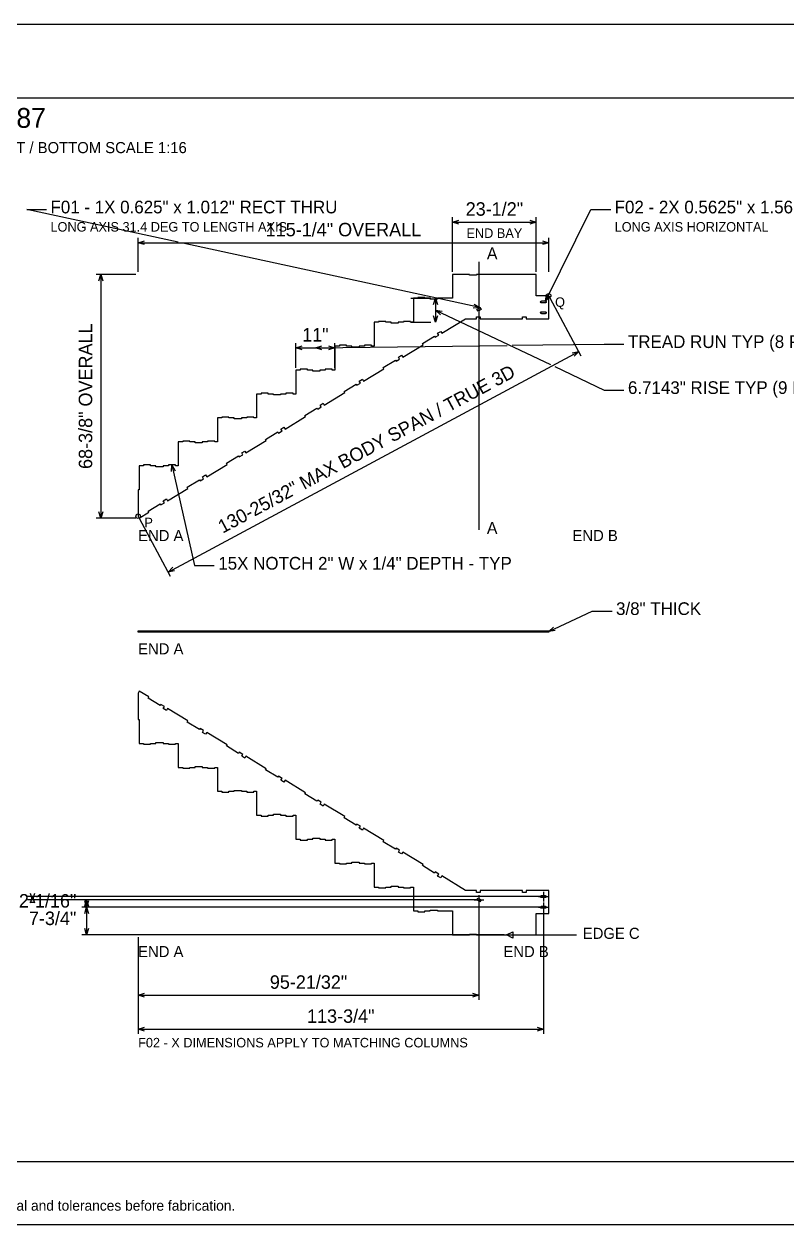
# Model space of a CAD drawing. Header units: inches. Extents: x 8 to 536, y 8 to 344.
# Drawn here: x 130.4 to 344.5, y 7.6 to 344.4 of the extents above; entities that cross this region are included whole.
import ezdxf
from ezdxf.enums import TextEntityAlignment as Align

# ---------------------------------------------------------------- set-up
doc = ezdxf.new("R2010")
doc.units = ezdxf.units.IN
doc.header["$MEASUREMENT"] = 0

msp = doc.modelspace()

# ---------------------------------------------------------------- linework, layer by layer
at = {"layer": 'ANNOTATION'}
for p, q in [((173.62, 283.25), (131.11, 292.44)), ((131.11, 292.44), (136.67, 292.44)), ((250.62, 274.89), (250.62, 290.22)), ((274.12, 274.89), (274.12, 290.22)), ((276.75, 266.73), (289.46, 292.44)), ((289.46, 292.44), (295.01, 292.44)), ((250.62, 288.89), (252.4, 289.44)), ((250.62, 288.89), (274.12, 288.89)), ((252.4, 288.33), (250.62, 288.89)), ((272.35, 289.44), (274.12, 288.89)), ((274.12, 288.89), (272.35, 288.33)), ((162.38, 274.89), (162.38, 284.44)), ((162.38, 283.11), (164.15, 283.67)), ((162.38, 283.11), (277.62, 283.11)), ((164.15, 282.56), (162.38, 283.11)), ((275.85, 283.67), (277.62, 283.11)), ((277.62, 283.11), (275.85, 282.56)), ((277.62, 274.89), (277.62, 284.44)), ((258.31, 264.94), (174.92, 282.97)), ((258.04, 277.78), (258.04, 202.51)), ((161.71, 274.22), (150.6, 274.22)), ((151.38, 272.44), (151.93, 274.22)), ((151.93, 274.22), (151.93, 205.85)), ((151.93, 274.22), (152.49, 272.44)), ((238.96, 267.51), (244.51, 267.51)), ((245.29, 265.73), (245.85, 267.51)), ((245.85, 267.51), (245.85, 260.79)), ((245.85, 267.51), (246.4, 265.73)), ((276.75, 266.73), (277.04, 268.57)), ((278.03, 268.07), (276.75, 266.73)), ((277.94, 267.63), (286.66, 251.38)), ((245.85, 264.15), (278.1, 248.91)), ((247.22, 262.89), (245.85, 264.15)), ((245.85, 264.15), (247.69, 263.89)), ((258.31, 264.94), (256.45, 264.77)), ((256.69, 265.86), (258.31, 264.94)), ((238.96, 260.79), (244.51, 260.79)), ((245.85, 260.79), (245.29, 262.57)), ((246.4, 262.57), (245.85, 260.79)), ((206.62, 248.03), (206.62, 254.92)), ((206.62, 253.59), (208.4, 254.14)), ((206.62, 253.59), (217.62, 253.59)), ((208.4, 253.03), (206.62, 253.59)), ((212.12, 253.59), (265.99, 254.3)), ((212.12, 253.59), (213.9, 254.17)), ((213.91, 253.06), (212.12, 253.59)), ((215.85, 254.14), (217.62, 253.59)), ((217.62, 253.59), (215.85, 253.03)), ((217.62, 248.03), (217.62, 254.92)), ((267.33, 254.32), (293.18, 254.67)), ((293.18, 254.67), (298.74, 254.67)), ((170.78, 190.72), (286.03, 252.56)), ((284.2, 252.21), (286.03, 252.56)), ((286.03, 252.56), (284.73, 251.23)), ((279.3, 248.34), (293.18, 241.78)), ((293.18, 241.78), (298.74, 241.78)), ((171.72, 218.9), (171.88, 220.76)), ((171.88, 220.76), (178.21, 192.51)), ((171.88, 220.76), (172.81, 219.14)), ((161.71, 205.85), (150.6, 205.85)), ((151.93, 205.85), (151.38, 207.63)), ((152.49, 207.63), (151.93, 205.85)), ((162.69, 205.79), (171.41, 189.54)), ((170.78, 190.72), (172.08, 192.05)), ((178.21, 192.51), (183.76, 192.51)), ((172.61, 191.07), (170.78, 190.72)), ((277.62, 174.03), (289.85, 179.78)), ((289.85, 179.78), (295.4, 179.78)), ((277.62, 174.03), (279, 175.29)), ((279.47, 174.29), (277.62, 174.03)), ((275.46, 99.67), (131.36, 99.67)), ((257.37, 98.74), (131.36, 98.74)), ((132.69, 98.74), (132.14, 100.52)), ((132.14, 97.9), (132.69, 99.67)), ((133.25, 100.52), (132.69, 98.74)), ((132.69, 99.67), (132.69, 98.74)), ((132.69, 99.67), (133.25, 97.9)), ((257.37, 98.74), (146.6, 98.74)), ((147.38, 96.96), (147.93, 98.74)), ((147.93, 96.67), (147.38, 98.45)), ((147.93, 98.74), (147.93, 96.67)), ((147.93, 98.74), (148.49, 96.96)), ((148.49, 98.45), (147.93, 96.67)), ((256.7, 98.74), (259.37, 98.74)), ((258.04, 100.07), (258.04, 97.41)), ((258.04, 98.07), (258.04, 70.7)), ((274.79, 99.67), (277.46, 99.67)), ((276.12, 101.01), (276.12, 98.34)), ((276.12, 98.01), (276.12, 95.34)), ((275.46, 96.67), (146.6, 96.67)), ((275.46, 96.67), (146.6, 96.67)), ((147.38, 94.9), (147.93, 96.67)), ((147.93, 96.67), (147.93, 88.92)), ((147.93, 96.67), (148.49, 94.9)), ((274.79, 96.67), (277.46, 96.67)), ((276.12, 96.01), (276.12, 61.15)), ((265.09, 88.92), (146.6, 88.92)), ((147.93, 88.92), (147.38, 90.7)), ((148.49, 90.7), (147.93, 88.92)), ((162.38, 88.26), (162.38, 70.7)), ((162.38, 88.26), (162.38, 61.15)), ((265.75, 88.92), (267.53, 89.81)), ((265.75, 88.92), (285.4, 88.92)), ((267.53, 88.04), (265.75, 88.92)), ((267.53, 89.81), (267.53, 88.04)), ((162.38, 72.04), (164.15, 72.59)), ((162.38, 72.04), (258.04, 72.04)), ((164.15, 71.48), (162.38, 72.04)), ((256.26, 72.59), (258.04, 72.04)), ((258.04, 72.04), (256.26, 71.48)), ((162.38, 62.48), (164.15, 63.04)), ((162.38, 62.48), (276.12, 62.48)), ((164.15, 61.92), (162.38, 62.48)), ((274.35, 63.04), (276.12, 62.48)), ((276.12, 62.48), (274.35, 61.92))]:
    msp.add_line(p, q, dxfattribs=at)
for centre in [(277.62, 268.22), (162.38, 206.38)]:
    msp.add_circle(centre, 0.622, dxfattribs=at)
at = {"layer": 'OUTLINE'}
for p, q in [((7.56, 344.44), (536.44, 344.44)), ((7.56, 323.78), (536.44, 323.78)), ((255.37, 274.22), (250.62, 274.22)), ((250.62, 274.22), (250.62, 267.51)), ((255.37, 273.97), (255.37, 274.22)), ((257.38, 273.97), (255.37, 273.97)), ((274.12, 274.22), (257.38, 274.22)), ((257.38, 274.22), (257.38, 273.97)), ((274.12, 268.22), (274.12, 274.22)), ((240.87, 267.51), (239.62, 267.51)), ((239.62, 267.51), (239.62, 260.79)), ((242.87, 267.76), (240.87, 267.76)), ((240.87, 267.76), (240.87, 267.51)), ((242.87, 267.51), (242.87, 267.76)), ((244.37, 267.51), (242.87, 267.51)), ((244.37, 267.25), (244.37, 267.51)), ((246.38, 267.25), (244.37, 267.25)), ((250.62, 267.51), (246.38, 267.51)), ((246.38, 267.51), (246.38, 267.25)), ((277.62, 268.22), (274.12, 268.22)), ((275.34, 266.49), (275.35, 266.5)), ((275.34, 266.48), (275.34, 266.49)), ((275.34, 266.49), (275.34, 266.49)), ((275.34, 266.47), (275.34, 266.48)), ((275.34, 266.46), (275.34, 266.47)), ((275.34, 266.47), (275.34, 266.47)), ((275.34, 266.45), (275.34, 266.46)), ((275.35, 266.44), (275.34, 266.45)), ((275.35, 266.54), (275.35, 266.55)), ((275.35, 266.55), (275.36, 266.55)), ((275.35, 266.53), (275.35, 266.54)), ((275.35, 266.52), (275.35, 266.53)), ((275.35, 266.53), (275.35, 266.53)), ((275.35, 266.51), (275.35, 266.52)), ((275.35, 266.5), (275.35, 266.51)), ((275.35, 266.51), (275.35, 266.51)), ((275.35, 266.43), (275.35, 266.44)), ((275.35, 266.44), (275.35, 266.44)), ((275.35, 266.42), (275.35, 266.43)), ((275.35, 266.41), (275.35, 266.42)), ((275.35, 266.42), (275.35, 266.42)), ((275.35, 266.4), (275.35, 266.41)), ((275.36, 266.39), (275.35, 266.4)), ((275.35, 266.4), (275.35, 266.4)), ((275.36, 266.57), (275.37, 266.58)), ((275.36, 266.56), (275.36, 266.57)), ((275.36, 266.57), (275.36, 266.57)), ((275.36, 266.55), (275.36, 266.56)), ((275.36, 266.38), (275.36, 266.39)), ((275.36, 266.37), (275.36, 266.38)), ((275.36, 266.38), (275.36, 266.38)), ((275.37, 266.36), (275.36, 266.37)), ((275.37, 266.59), (275.37, 266.6)), ((275.37, 266.6), (275.38, 266.6)), ((275.37, 266.58), (275.37, 266.59)), ((275.37, 266.59), (275.37, 266.59)), ((275.37, 266.35), (275.37, 266.36)), ((275.37, 266.36), (275.37, 266.36)), ((275.38, 266.34), (275.37, 266.35)), ((275.37, 266.35), (275.37, 266.35)), ((275.38, 266.61), (275.38, 266.62)), ((275.38, 266.62), (275.39, 266.62)), ((275.38, 266.6), (275.38, 266.61)), ((275.38, 266.33), (275.38, 266.34)), ((275.39, 266.32), (275.38, 266.33)), ((275.38, 266.33), (275.38, 266.33)), ((275.39, 266.62), (275.39, 266.63)), ((275.39, 266.63), (275.4, 266.63)), ((275.4, 266.31), (275.39, 266.32)), ((275.39, 266.32), (275.39, 266.32)), ((275.4, 266.64), (275.4, 266.65)), ((275.4, 266.65), (275.41, 266.65)), ((275.4, 266.63), (275.4, 266.64)), ((275.4, 266.3), (275.4, 266.31)), ((275.41, 266.29), (275.4, 266.3)), ((275.4, 266.3), (275.4, 266.3)), ((275.41, 266.65), (275.41, 266.66)), ((275.41, 266.66), (275.42, 266.66)), ((275.42, 266.28), (275.41, 266.29)), ((275.41, 266.29), (275.41, 266.29)), ((275.42, 266.66), (275.42, 266.67)), ((275.42, 266.67), (275.43, 266.67)), ((275.43, 266.27), (275.42, 266.28)), ((275.42, 266.28), (275.42, 266.28)), ((275.43, 266.67), (275.43, 266.68)), ((275.43, 266.68), (275.44, 266.68)), ((275.44, 266.26), (275.43, 266.27)), ((275.43, 266.27), (275.43, 266.27)), ((275.44, 266.68), (275.44, 266.69)), ((275.44, 266.69), (275.45, 266.69)), ((275.45, 266.25), (275.44, 266.26)), ((275.44, 266.26), (275.44, 266.26)), ((275.45, 266.69), (275.46, 266.7)), ((275.45, 266.69), (275.45, 266.69)), ((275.46, 266.25), (275.45, 266.25)), ((275.45, 266.25), (275.45, 266.25)), ((275.46, 266.7), (275.47, 266.71)), ((275.46, 266.7), (275.46, 266.7)), ((275.46, 266.24), (275.46, 266.25)), ((275.47, 266.24), (275.46, 266.24)), ((275.47, 266.71), (275.47, 266.71)), ((275.47, 266.71), (275.48, 266.71)), ((275.47, 266.23), (275.47, 266.24)), ((275.48, 266.23), (275.47, 266.23)), ((275.48, 266.71), (275.49, 266.72)), ((275.49, 266.23), (275.48, 266.23)), ((275.49, 266.72), (275.49, 266.72)), ((275.49, 266.72), (275.5, 266.72)), ((275.49, 266.22), (275.49, 266.23)), ((275.5, 266.22), (275.49, 266.22)), ((275.5, 266.72), (275.5, 266.73)), ((275.5, 266.73), (275.51, 266.73)), ((275.51, 266.22), (275.5, 266.22)), ((275.5, 266.22), (275.5, 266.22)), ((275.51, 266.73), (275.52, 266.73)), ((275.52, 266.21), (275.51, 266.22)), ((275.52, 266.73), (275.53, 266.74)), ((275.52, 266.73), (275.52, 266.73)), ((275.53, 266.21), (275.52, 266.21)), ((275.52, 266.21), (275.52, 266.21)), ((275.53, 266.74), (275.54, 266.74)), ((275.54, 266.21), (275.53, 266.21)), ((275.54, 266.74), (275.54, 266.74)), ((275.54, 266.74), (275.55, 266.74)), ((275.54, 266.2), (275.54, 266.21)), ((275.55, 266.2), (275.54, 266.2)), ((275.55, 266.74), (275.56, 266.75)), ((275.56, 266.2), (275.55, 266.2)), ((275.56, 266.75), (275.56, 266.75)), ((275.56, 266.75), (275.57, 266.75)), ((275.57, 266.2), (275.56, 266.2)), ((275.56, 266.2), (275.56, 266.2)), ((275.57, 266.75), (275.58, 266.75)), ((275.58, 266.2), (275.57, 266.2)), ((275.58, 266.75), (275.58, 266.75)), ((275.58, 266.75), (275.59, 266.75)), ((275.58, 266.19), (275.58, 266.2)), ((275.59, 266.19), (275.58, 266.19)), ((275.59, 266.75), (275.6, 266.75)), ((275.6, 266.19), (275.59, 266.19)), ((275.6, 266.75), (275.6, 266.75)), ((275.6, 266.75), (275.61, 266.75)), ((275.61, 266.19), (275.6, 266.19)), ((275.6, 266.19), (275.6, 266.19)), ((275.61, 266.75), (275.62, 266.75)), ((275.62, 266.19), (275.61, 266.19)), ((275.62, 266.75), (275.62, 266.75)), ((275.62, 266.75), (276.62, 266.75)), ((276.62, 266.19), (275.62, 266.19)), ((275.62, 266.19), (275.62, 266.19)), ((276.62, 266.75), (276.64, 266.75)), ((276.64, 266.19), (276.62, 266.19)), ((276.64, 266.75), (276.65, 266.75)), ((276.65, 266.19), (276.64, 266.19)), ((276.65, 266.75), (276.67, 266.75)), ((276.67, 266.19), (276.65, 266.19)), ((276.67, 266.75), (276.68, 266.75)), ((276.68, 266.2), (276.67, 266.19)), ((276.68, 266.75), (276.69, 266.75)), ((276.69, 266.2), (276.68, 266.2)), ((276.69, 266.75), (276.71, 266.74)), ((276.71, 266.2), (276.69, 266.2)), ((276.71, 266.74), (276.72, 266.74)), ((276.72, 266.21), (276.71, 266.2)), ((276.72, 266.74), (276.73, 266.73)), ((276.73, 266.21), (276.72, 266.21)), ((276.73, 266.73), (276.75, 266.73)), ((276.75, 266.22), (276.73, 266.21)), ((276.75, 266.73), (276.76, 266.72)), ((276.76, 266.22), (276.75, 266.22)), ((276.76, 266.72), (276.77, 266.71)), ((276.77, 266.23), (276.76, 266.22)), ((276.77, 266.71), (276.78, 266.71)), ((276.78, 266.24), (276.77, 266.23)), ((276.78, 266.71), (276.79, 266.7)), ((276.79, 266.25), (276.78, 266.24)), ((276.79, 266.7), (276.8, 266.69)), ((276.8, 266.25), (276.79, 266.25)), ((276.8, 266.69), (276.81, 266.68)), ((276.81, 266.26), (276.8, 266.25)), ((276.81, 266.68), (276.82, 266.67)), ((276.82, 266.27), (276.81, 266.26)), ((276.82, 266.67), (276.83, 266.66)), ((276.83, 266.28), (276.82, 266.27)), ((276.83, 266.66), (276.84, 266.65)), ((276.84, 266.29), (276.83, 266.28)), ((276.84, 266.65), (276.85, 266.64)), ((276.85, 266.3), (276.84, 266.29)), ((276.85, 266.64), (276.86, 266.63)), ((276.86, 266.32), (276.85, 266.3)), ((276.86, 266.63), (276.87, 266.62)), ((276.87, 266.33), (276.86, 266.32)), ((276.87, 266.62), (276.87, 266.6)), ((276.87, 266.6), (276.88, 266.59)), ((276.88, 266.35), (276.87, 266.34)), ((276.87, 266.34), (276.87, 266.33)), ((276.88, 266.59), (276.88, 266.58)), ((276.88, 266.58), (276.89, 266.57)), ((276.89, 266.38), (276.88, 266.36)), ((276.88, 266.36), (276.88, 266.35)), ((276.89, 266.57), (276.89, 266.55)), ((276.89, 266.55), (276.9, 266.54)), ((276.9, 266.4), (276.89, 266.39)), ((276.89, 266.39), (276.89, 266.38)), ((276.9, 266.54), (276.9, 266.53)), ((276.9, 266.53), (276.9, 266.51)), ((276.9, 266.51), (276.9, 266.5)), ((276.9, 266.5), (276.91, 266.49)), ((276.91, 266.46), (276.9, 266.44)), ((276.9, 266.44), (276.9, 266.43)), ((276.9, 266.43), (276.9, 266.42)), ((276.9, 266.42), (276.9, 266.4)), ((276.91, 266.49), (276.91, 266.47)), ((276.91, 266.47), (276.91, 266.46)), ((277.62, 261.72), (277.62, 268.22)), ((257.44, 264.41), (258.31, 264.94)), ((257.77, 263.88), (257.44, 264.41)), ((258.63, 264.4), (257.77, 263.88)), ((258.31, 264.94), (258.63, 264.4)), ((275.34, 263.49), (275.35, 263.5)), ((275.34, 263.48), (275.34, 263.49)), ((275.34, 263.49), (275.34, 263.49)), ((275.34, 263.47), (275.34, 263.48)), ((275.34, 263.46), (275.34, 263.47)), ((275.34, 263.47), (275.34, 263.47)), ((275.34, 263.45), (275.34, 263.46)), ((275.35, 263.44), (275.34, 263.45)), ((275.35, 263.54), (275.35, 263.55)), ((275.35, 263.55), (275.36, 263.55)), ((275.35, 263.53), (275.35, 263.54)), ((275.35, 263.52), (275.35, 263.53)), ((275.35, 263.53), (275.35, 263.53)), ((275.35, 263.51), (275.35, 263.52)), ((275.35, 263.5), (275.35, 263.51)), ((275.35, 263.51), (275.35, 263.51)), ((275.35, 263.43), (275.35, 263.44)), ((275.35, 263.44), (275.35, 263.44)), ((275.35, 263.42), (275.35, 263.43)), ((275.35, 263.41), (275.35, 263.42)), ((275.35, 263.42), (275.35, 263.42)), ((275.35, 263.4), (275.35, 263.41)), ((275.36, 263.39), (275.35, 263.4)), ((275.35, 263.4), (275.35, 263.4)), ((275.36, 263.57), (275.37, 263.58)), ((275.36, 263.56), (275.36, 263.57)), ((275.36, 263.57), (275.36, 263.57)), ((275.36, 263.55), (275.36, 263.56)), ((275.36, 263.38), (275.36, 263.39)), ((275.36, 263.37), (275.36, 263.38)), ((275.36, 263.38), (275.36, 263.38)), ((275.37, 263.36), (275.36, 263.37)), ((275.37, 263.59), (275.37, 263.6)), ((275.37, 263.6), (275.38, 263.6)), ((275.37, 263.58), (275.37, 263.59)), ((275.37, 263.59), (275.37, 263.59)), ((275.37, 263.35), (275.37, 263.36)), ((275.37, 263.36), (275.37, 263.36)), ((275.38, 263.34), (275.37, 263.35)), ((275.37, 263.35), (275.37, 263.35)), ((275.38, 263.61), (275.38, 263.62)), ((275.38, 263.62), (275.39, 263.62)), ((275.38, 263.6), (275.38, 263.61)), ((275.38, 263.33), (275.38, 263.34)), ((275.39, 263.32), (275.38, 263.33)), ((275.38, 263.33), (275.38, 263.33)), ((275.39, 263.62), (275.39, 263.63)), ((275.39, 263.63), (275.4, 263.63)), ((275.4, 263.31), (275.39, 263.32)), ((275.39, 263.32), (275.39, 263.32)), ((275.4, 263.64), (275.4, 263.65)), ((275.4, 263.65), (275.41, 263.65)), ((275.4, 263.63), (275.4, 263.64)), ((275.4, 263.3), (275.4, 263.31)), ((275.41, 263.29), (275.4, 263.3)), ((275.4, 263.3), (275.4, 263.3)), ((275.41, 263.65), (275.41, 263.66)), ((275.41, 263.66), (275.42, 263.66)), ((275.42, 263.28), (275.41, 263.29)), ((275.41, 263.29), (275.41, 263.29)), ((275.42, 263.66), (275.42, 263.67)), ((275.42, 263.67), (275.43, 263.67)), ((275.43, 263.27), (275.42, 263.28)), ((275.42, 263.28), (275.42, 263.28)), ((275.43, 263.67), (275.43, 263.68)), ((275.43, 263.68), (275.44, 263.68)), ((275.44, 263.26), (275.43, 263.27)), ((275.43, 263.27), (275.43, 263.27)), ((275.44, 263.68), (275.44, 263.69)), ((275.44, 263.69), (275.45, 263.69)), ((275.45, 263.25), (275.44, 263.26)), ((275.44, 263.26), (275.44, 263.26)), ((275.45, 263.69), (275.46, 263.7)), ((275.45, 263.69), (275.45, 263.69)), ((275.46, 263.25), (275.45, 263.25)), ((275.45, 263.25), (275.45, 263.25)), ((275.46, 263.7), (275.47, 263.71)), ((275.46, 263.7), (275.46, 263.7)), ((275.46, 263.24), (275.46, 263.25)), ((275.47, 263.24), (275.46, 263.24)), ((275.47, 263.71), (275.47, 263.71)), ((275.47, 263.71), (275.48, 263.71)), ((275.47, 263.23), (275.47, 263.24)), ((275.48, 263.23), (275.47, 263.23)), ((275.48, 263.71), (275.49, 263.72)), ((275.49, 263.23), (275.48, 263.23)), ((275.49, 263.72), (275.49, 263.72)), ((275.49, 263.72), (275.5, 263.72)), ((275.49, 263.22), (275.49, 263.23)), ((275.5, 263.22), (275.49, 263.22)), ((275.5, 263.72), (275.5, 263.73)), ((275.5, 263.73), (275.51, 263.73)), ((275.51, 263.22), (275.5, 263.22)), ((275.5, 263.22), (275.5, 263.22)), ((275.51, 263.73), (275.52, 263.73)), ((275.52, 263.21), (275.51, 263.22)), ((275.52, 263.73), (275.53, 263.74)), ((275.52, 263.73), (275.52, 263.73)), ((275.53, 263.21), (275.52, 263.21)), ((275.52, 263.21), (275.52, 263.21)), ((275.53, 263.74), (275.54, 263.74)), ((275.54, 263.21), (275.53, 263.21)), ((275.54, 263.74), (275.54, 263.74)), ((275.54, 263.74), (275.55, 263.74)), ((275.54, 263.2), (275.54, 263.21)), ((275.55, 263.2), (275.54, 263.2)), ((275.55, 263.74), (275.56, 263.75)), ((275.56, 263.2), (275.55, 263.2)), ((275.56, 263.75), (275.56, 263.75)), ((275.56, 263.75), (275.57, 263.75)), ((275.57, 263.2), (275.56, 263.2)), ((275.56, 263.2), (275.56, 263.2)), ((275.57, 263.75), (275.58, 263.75)), ((275.58, 263.2), (275.57, 263.2)), ((275.58, 263.75), (275.58, 263.75)), ((275.58, 263.75), (275.59, 263.75)), ((275.58, 263.19), (275.58, 263.2)), ((275.59, 263.19), (275.58, 263.19)), ((275.59, 263.75), (275.6, 263.75)), ((275.6, 263.19), (275.59, 263.19)), ((275.6, 263.75), (275.6, 263.75)), ((275.6, 263.75), (275.61, 263.75)), ((275.61, 263.19), (275.6, 263.19)), ((275.6, 263.19), (275.6, 263.19)), ((275.61, 263.75), (275.62, 263.75)), ((275.62, 263.19), (275.61, 263.19)), ((275.62, 263.75), (275.62, 263.75)), ((275.62, 263.75), (276.62, 263.75)), ((276.62, 263.19), (275.62, 263.19)), ((275.62, 263.19), (275.62, 263.19)), ((276.62, 263.75), (276.64, 263.75)), ((276.64, 263.19), (276.62, 263.19)), ((276.64, 263.75), (276.65, 263.75)), ((276.65, 263.19), (276.64, 263.19)), ((276.65, 263.75), (276.67, 263.75)), ((276.67, 263.19), (276.65, 263.19)), ((276.67, 263.75), (276.68, 263.75)), ((276.68, 263.2), (276.67, 263.19)), ((276.68, 263.75), (276.69, 263.75)), ((276.69, 263.2), (276.68, 263.2)), ((276.69, 263.75), (276.71, 263.74)), ((276.71, 263.2), (276.69, 263.2)), ((276.71, 263.74), (276.72, 263.74)), ((276.72, 263.21), (276.71, 263.2)), ((276.72, 263.74), (276.73, 263.73)), ((276.73, 263.21), (276.72, 263.21)), ((276.73, 263.73), (276.75, 263.73)), ((276.75, 263.22), (276.73, 263.21)), ((276.75, 263.73), (276.76, 263.72)), ((276.76, 263.22), (276.75, 263.22)), ((276.76, 263.72), (276.77, 263.71)), ((276.77, 263.23), (276.76, 263.22)), ((276.77, 263.71), (276.78, 263.71)), ((276.78, 263.24), (276.77, 263.23)), ((276.78, 263.71), (276.79, 263.7)), ((276.79, 263.25), (276.78, 263.24)), ((276.79, 263.7), (276.8, 263.69)), ((276.8, 263.25), (276.79, 263.25)), ((276.8, 263.69), (276.81, 263.68)), ((276.81, 263.26), (276.8, 263.25)), ((276.81, 263.68), (276.82, 263.67)), ((276.82, 263.27), (276.81, 263.26)), ((276.82, 263.67), (276.83, 263.66)), ((276.83, 263.28), (276.82, 263.27)), ((276.83, 263.66), (276.84, 263.65)), ((276.84, 263.29), (276.83, 263.28)), ((276.84, 263.65), (276.85, 263.64)), ((276.85, 263.3), (276.84, 263.29)), ((276.85, 263.64), (276.86, 263.63)), ((276.86, 263.32), (276.85, 263.3)), ((276.86, 263.63), (276.87, 263.62)), ((276.87, 263.33), (276.86, 263.32)), ((276.87, 263.62), (276.87, 263.6)), ((276.87, 263.6), (276.88, 263.59)), ((276.88, 263.35), (276.87, 263.34)), ((276.87, 263.34), (276.87, 263.33)), ((276.88, 263.59), (276.88, 263.58)), ((276.88, 263.58), (276.89, 263.57)), ((276.89, 263.38), (276.88, 263.36)), ((276.88, 263.36), (276.88, 263.35)), ((276.89, 263.57), (276.89, 263.55)), ((276.89, 263.55), (276.9, 263.54)), ((276.9, 263.4), (276.89, 263.39)), ((276.89, 263.39), (276.89, 263.38)), ((276.9, 263.54), (276.9, 263.53)), ((276.9, 263.53), (276.9, 263.51)), ((276.9, 263.51), (276.9, 263.5)), ((276.9, 263.5), (276.91, 263.49)), ((276.91, 263.46), (276.9, 263.44)), ((276.9, 263.44), (276.9, 263.43)), ((276.9, 263.43), (276.9, 263.42)), ((276.9, 263.42), (276.9, 263.4)), ((276.91, 263.49), (276.91, 263.47)), ((276.91, 263.47), (276.91, 263.46)), ((229.87, 260.79), (228.62, 260.79)), ((228.62, 260.79), (228.62, 254.08)), ((231.87, 261.04), (229.87, 261.04)), ((229.87, 261.04), (229.87, 260.79)), ((231.87, 260.79), (231.87, 261.04)), ((233.37, 260.79), (231.87, 260.79)), ((233.37, 260.54), (233.37, 260.79)), ((235.38, 260.54), (233.37, 260.54)), ((236.87, 260.79), (235.38, 260.79)), ((235.38, 260.79), (235.38, 260.54)), ((238.87, 261.04), (236.87, 261.04)), ((236.87, 261.04), (236.87, 260.79)), ((238.87, 260.79), (238.87, 261.04)), ((239.62, 260.79), (238.87, 260.79)), ((247.63, 257.69), (254.24, 261.72)), ((254.24, 261.72), (257.37, 261.72)), ((257.37, 261.72), (257.37, 262.35)), ((257.37, 262.35), (258.38, 262.35)), ((258.38, 262.35), (258.38, 261.72)), ((258.38, 261.72), (270.26, 261.72)), ((270.26, 261.72), (270.26, 262.35)), ((270.26, 262.35), (271.27, 262.35)), ((271.27, 262.35), (271.27, 261.72)), ((271.27, 261.72), (277.62, 261.72)), ((242.17, 254.79), (245.58, 256.88)), ((245.58, 256.88), (245.78, 256.56)), ((245.78, 256.56), (246.77, 257.16)), ((246.44, 257.7), (247.31, 258.22)), ((246.77, 257.16), (246.44, 257.7)), ((247.31, 258.22), (247.63, 257.69)), ((218.87, 254.08), (217.62, 254.08)), ((217.62, 254.08), (217.62, 247.37)), ((220.87, 254.33), (218.87, 254.33)), ((218.87, 254.33), (218.87, 254.08)), ((220.87, 254.08), (220.87, 254.33)), ((222.37, 254.08), (220.87, 254.08)), ((222.37, 253.82), (222.37, 254.08)), ((224.38, 253.82), (222.37, 253.82)), ((225.87, 254.08), (224.38, 254.08)), ((224.38, 254.08), (224.38, 253.82)), ((227.87, 254.33), (225.87, 254.33)), ((225.87, 254.33), (225.87, 254.08)), ((227.87, 254.08), (227.87, 254.33)), ((228.62, 254.08), (227.87, 254.08)), ((236.63, 250.98), (242.36, 254.47)), ((242.36, 254.47), (242.17, 254.79)), ((231.17, 248.08), (234.58, 250.16)), ((234.58, 250.16), (234.78, 249.84)), ((234.78, 249.84), (235.77, 250.45)), ((235.44, 250.98), (236.31, 251.51)), ((235.77, 250.45), (235.44, 250.98)), ((236.31, 251.51), (236.63, 250.98)), ((207.87, 247.37), (206.62, 247.37)), ((206.62, 247.37), (206.62, 240.65)), ((209.87, 247.62), (207.87, 247.62)), ((207.87, 247.62), (207.87, 247.37)), ((209.87, 247.37), (209.87, 247.62)), ((211.37, 247.37), (209.87, 247.37)), ((211.37, 247.11), (211.37, 247.37)), ((213.38, 247.11), (211.37, 247.11)), ((214.87, 247.37), (213.38, 247.37)), ((213.38, 247.37), (213.38, 247.11)), ((216.87, 247.62), (214.87, 247.62)), ((214.87, 247.62), (214.87, 247.37)), ((216.87, 247.37), (216.87, 247.62)), ((217.62, 247.37), (216.87, 247.37)), ((225.63, 244.26), (231.36, 247.76)), ((231.36, 247.76), (231.17, 248.08)), ((220.17, 241.36), (223.58, 243.45)), ((223.58, 243.45), (223.78, 243.13)), ((223.78, 243.13), (224.77, 243.73)), ((224.44, 244.27), (225.31, 244.79)), ((224.77, 243.73), (224.44, 244.27)), ((225.31, 244.79), (225.63, 244.26)), ((196.87, 240.65), (195.62, 240.65)), ((195.62, 240.65), (195.62, 233.94)), ((198.87, 240.9), (196.87, 240.9)), ((196.87, 240.9), (196.87, 240.65)), ((198.87, 240.65), (198.87, 240.9)), ((200.37, 240.65), (198.87, 240.65)), ((200.37, 240.39), (200.37, 240.65)), ((202.38, 240.39), (200.37, 240.39)), ((203.87, 240.65), (202.38, 240.65)), ((202.38, 240.65), (202.38, 240.39)), ((205.87, 240.9), (203.87, 240.9)), ((203.87, 240.9), (203.87, 240.65)), ((205.87, 240.65), (205.87, 240.9)), ((206.62, 240.65), (205.87, 240.65)), ((214.63, 237.55), (220.36, 241.04)), ((220.36, 241.04), (220.17, 241.36)), ((209.17, 234.65), (212.58, 236.73)), ((212.58, 236.73), (212.78, 236.41)), ((212.78, 236.41), (213.77, 237.02)), ((213.44, 237.55), (214.31, 238.08)), ((213.77, 237.02), (213.44, 237.55)), ((214.31, 238.08), (214.63, 237.55)), ((185.87, 233.94), (184.62, 233.94)), ((184.62, 233.94), (184.62, 227.22)), ((187.87, 234.19), (185.87, 234.19)), ((185.87, 234.19), (185.87, 233.94)), ((187.87, 233.94), (187.87, 234.19)), ((189.37, 233.94), (187.87, 233.94)), ((189.37, 233.68), (189.37, 233.94)), ((191.38, 233.68), (189.37, 233.68)), ((192.87, 233.94), (191.38, 233.94)), ((191.38, 233.94), (191.38, 233.68)), ((194.87, 234.19), (192.87, 234.19)), ((192.87, 234.19), (192.87, 233.94)), ((194.87, 233.94), (194.87, 234.19)), ((195.62, 233.94), (194.87, 233.94)), ((203.63, 230.83), (209.36, 234.33)), ((209.36, 234.33), (209.17, 234.65)), ((198.17, 227.94), (201.58, 230.02)), ((201.58, 230.02), (201.78, 229.7)), ((201.78, 229.7), (202.77, 230.31)), ((202.44, 230.84), (203.31, 231.37)), ((202.77, 230.31), (202.44, 230.84)), ((203.31, 231.37), (203.63, 230.83)), ((174.88, 227.22), (173.62, 227.22)), ((173.62, 227.22), (173.62, 220.51)), ((176.88, 227.47), (174.88, 227.47)), ((174.88, 227.47), (174.88, 227.22)), ((176.88, 227.22), (176.88, 227.47)), ((178.37, 227.22), (176.88, 227.22)), ((178.37, 226.97), (178.37, 227.22)), ((180.38, 226.97), (178.37, 226.97)), ((181.88, 227.22), (180.38, 227.22)), ((180.38, 227.22), (180.38, 226.97)), ((183.88, 227.47), (181.88, 227.47)), ((181.88, 227.47), (181.88, 227.22)), ((183.88, 227.22), (183.88, 227.47)), ((184.62, 227.22), (183.88, 227.22)), ((192.63, 224.12), (198.36, 227.62)), ((198.36, 227.62), (198.17, 227.94)), ((187.17, 221.22), (190.58, 223.31)), ((190.58, 223.31), (190.78, 222.99)), ((190.78, 222.99), (191.77, 223.59)), ((191.44, 224.12), (192.31, 224.65)), ((191.77, 223.59), (191.44, 224.12)), ((192.31, 224.65), (192.63, 224.12)), ((163.88, 220.51), (162.63, 220.51)), ((162.63, 220.51), (162.63, 213.79)), ((165.88, 220.76), (163.88, 220.76)), ((163.88, 220.76), (163.88, 220.51)), ((165.88, 220.51), (165.88, 220.76)), ((167.37, 220.51), (165.88, 220.51)), ((167.37, 220.25), (167.37, 220.51)), ((169.38, 220.25), (167.37, 220.25)), ((170.88, 220.51), (169.38, 220.51)), ((169.38, 220.51), (169.38, 220.25)), ((172.88, 220.76), (170.88, 220.76)), ((170.88, 220.76), (170.88, 220.51)), ((172.88, 220.51), (172.88, 220.76)), ((173.62, 220.51), (172.88, 220.51)), ((181.63, 217.4), (187.36, 220.9)), ((187.36, 220.9), (187.17, 221.22)), ((176.17, 214.51), (179.58, 216.59)), ((179.58, 216.59), (179.78, 216.27)), ((179.78, 216.27), (180.77, 216.88)), ((180.44, 217.41), (181.31, 217.94)), ((180.77, 216.88), (180.44, 217.41)), ((181.31, 217.94), (181.63, 217.4)), ((162.63, 213.79), (162.38, 213.79)), ((162.38, 213.79), (162.38, 206.38)), ((170.63, 210.69), (176.36, 214.19)), ((176.36, 214.19), (176.17, 214.51)), ((165.17, 207.79), (168.58, 209.88)), ((168.58, 209.88), (168.78, 209.56)), ((168.78, 209.56), (169.77, 210.16)), ((169.44, 210.7), (170.31, 211.22)), ((169.77, 210.16), (169.44, 210.7)), ((170.31, 211.22), (170.63, 210.69)), ((162.38, 206.38), (162.7, 205.85)), ((162.7, 205.85), (165.36, 207.47)), ((165.36, 207.47), (165.17, 207.79)), ((162.38, 174.22), (277.62, 174.22)), ((162.38, 173.85), (162.38, 174.22)), ((277.62, 173.85), (162.38, 173.85)), ((277.62, 174.22), (277.62, 173.85)), ((162.7, 157.3), (162.38, 156.76)), ((162.38, 156.76), (162.38, 149.35)), ((165.36, 155.67), (162.7, 157.3)), ((165.17, 155.35), (165.36, 155.67)), ((168.58, 153.27), (165.17, 155.35)), ((168.78, 153.59), (168.58, 153.27)), ((169.77, 152.98), (168.78, 153.59)), ((169.44, 152.45), (169.77, 152.98)), ((170.31, 151.92), (169.44, 152.45)), ((170.63, 152.46), (170.31, 151.92)), ((176.36, 148.96), (170.63, 152.46)), ((162.38, 149.35), (162.63, 149.35)), ((162.63, 149.35), (162.63, 142.64)), ((176.17, 148.64), (176.36, 148.96)), ((179.58, 146.55), (176.17, 148.64)), ((179.78, 146.87), (179.58, 146.55)), ((180.77, 146.27), (179.78, 146.87)), ((180.44, 145.74), (180.77, 146.27)), ((181.31, 145.21), (180.44, 145.74)), ((181.63, 145.74), (181.31, 145.21)), ((187.36, 142.24), (181.63, 145.74)), ((162.63, 142.64), (163.88, 142.64)), ((163.88, 142.64), (163.88, 142.39)), ((163.88, 142.39), (165.88, 142.39)), ((165.88, 142.39), (165.88, 142.64)), ((165.88, 142.64), (167.37, 142.64)), ((167.37, 142.64), (167.37, 142.89)), ((167.37, 142.89), (169.38, 142.89)), ((169.38, 142.89), (169.38, 142.64)), ((169.38, 142.64), (170.88, 142.64)), ((170.88, 142.64), (170.88, 142.39)), ((170.88, 142.39), (172.88, 142.39)), ((172.88, 142.39), (172.88, 142.64)), ((172.88, 142.64), (173.62, 142.64)), ((173.62, 142.64), (173.62, 135.92)), ((187.17, 141.92), (187.36, 142.24)), ((190.58, 139.84), (187.17, 141.92)), ((190.78, 140.16), (190.58, 139.84)), ((191.77, 139.56), (190.78, 140.16)), ((191.44, 139.02), (191.77, 139.56)), ((192.31, 138.49), (191.44, 139.02)), ((192.63, 139.03), (192.31, 138.49)), ((198.36, 135.53), (192.63, 139.03)), ((173.62, 135.92), (174.88, 135.92)), ((174.88, 135.92), (174.88, 135.67)), ((174.88, 135.67), (176.88, 135.67)), ((176.88, 135.67), (176.88, 135.92)), ((176.88, 135.92), (178.37, 135.92)), ((178.37, 135.92), (178.37, 136.18)), ((178.37, 136.18), (180.38, 136.18)), ((180.38, 136.18), (180.38, 135.92)), ((180.38, 135.92), (181.88, 135.92)), ((181.88, 135.92), (181.88, 135.67)), ((181.88, 135.67), (183.88, 135.67)), ((183.88, 135.67), (183.88, 135.92)), ((183.88, 135.92), (184.62, 135.92)), ((184.62, 135.92), (184.62, 129.21)), ((198.17, 135.21), (198.36, 135.53)), ((201.58, 133.13), (198.17, 135.21)), ((201.78, 133.45), (201.58, 133.13)), ((202.77, 132.84), (201.78, 133.45)), ((202.44, 132.31), (202.77, 132.84)), ((203.31, 131.78), (202.44, 132.31)), ((203.63, 132.31), (203.31, 131.78)), ((209.36, 128.82), (203.63, 132.31)), ((184.62, 129.21), (185.87, 129.21)), ((185.87, 129.21), (185.87, 128.96)), ((185.87, 128.96), (187.87, 128.96)), ((187.87, 128.96), (187.87, 129.21)), ((187.87, 129.21), (189.37, 129.21)), ((189.37, 129.21), (189.37, 129.47)), ((189.37, 129.47), (191.38, 129.47)), ((191.38, 129.47), (191.38, 129.21)), ((191.38, 129.21), (192.87, 129.21)), ((192.87, 129.21), (192.87, 128.96)), ((192.87, 128.96), (194.87, 128.96)), ((194.87, 128.96), (194.87, 129.21)), ((194.87, 129.21), (195.62, 129.21)), ((195.62, 129.21), (195.62, 122.5)), ((209.17, 128.5), (209.36, 128.82)), ((212.58, 126.41), (209.17, 128.5)), ((212.78, 126.73), (212.58, 126.41)), ((213.77, 126.13), (212.78, 126.73)), ((213.44, 125.59), (213.77, 126.13)), ((214.31, 125.07), (213.44, 125.59)), ((214.63, 125.6), (214.31, 125.07)), ((220.36, 122.1), (214.63, 125.6)), ((195.62, 122.5), (196.87, 122.5)), ((196.87, 122.5), (196.87, 122.25)), ((196.87, 122.25), (198.87, 122.25)), ((198.87, 122.25), (198.87, 122.5)), ((198.87, 122.5), (200.37, 122.5)), ((200.37, 122.5), (200.37, 122.75)), ((200.37, 122.75), (202.38, 122.75)), ((202.38, 122.75), (202.38, 122.5)), ((202.38, 122.5), (203.87, 122.5)), ((203.87, 122.5), (203.87, 122.25)), ((203.87, 122.25), (205.87, 122.25)), ((205.87, 122.25), (205.87, 122.5)), ((205.87, 122.5), (206.62, 122.5)), ((206.62, 122.5), (206.62, 115.78)), ((220.17, 121.78), (220.36, 122.1)), ((223.58, 119.7), (220.17, 121.78)), ((223.78, 120.02), (223.58, 119.7)), ((224.77, 119.41), (223.78, 120.02)), ((224.44, 118.88), (224.77, 119.41)), ((225.31, 118.35), (224.44, 118.88)), ((225.63, 118.89), (225.31, 118.35)), ((231.36, 115.39), (225.63, 118.89)), ((206.62, 115.78), (207.87, 115.78)), ((207.87, 115.78), (207.87, 115.53)), ((207.87, 115.53), (209.87, 115.53)), ((209.87, 115.53), (209.87, 115.78)), ((209.87, 115.78), (211.37, 115.78)), ((211.37, 115.78), (211.37, 116.04)), ((211.37, 116.04), (213.38, 116.04)), ((213.38, 116.04), (213.38, 115.78)), ((213.38, 115.78), (214.87, 115.78)), ((214.87, 115.78), (214.87, 115.53)), ((214.87, 115.53), (216.87, 115.53)), ((216.87, 115.53), (216.87, 115.78)), ((216.87, 115.78), (217.62, 115.78)), ((217.62, 115.78), (217.62, 109.07)), ((231.17, 115.07), (231.36, 115.39)), ((234.58, 112.98), (231.17, 115.07)), ((234.78, 113.3), (234.58, 112.98)), ((235.77, 112.7), (234.78, 113.3)), ((235.44, 112.16), (235.77, 112.7)), ((236.31, 111.64), (235.44, 112.16)), ((236.63, 112.17), (236.31, 111.64)), ((242.36, 108.67), (236.63, 112.17)), ((217.62, 109.07), (218.87, 109.07)), ((218.87, 109.07), (218.87, 108.82)), ((218.87, 108.82), (220.87, 108.82)), ((220.87, 108.82), (220.87, 109.07)), ((220.87, 109.07), (222.37, 109.07)), ((222.37, 109.07), (222.37, 109.32)), ((222.37, 109.32), (224.38, 109.32)), ((224.38, 109.32), (224.38, 109.07)), ((224.38, 109.07), (225.87, 109.07)), ((225.87, 109.07), (225.87, 108.82)), ((225.87, 108.82), (227.87, 108.82)), ((227.87, 108.82), (227.87, 109.07)), ((227.87, 109.07), (228.62, 109.07)), ((228.62, 109.07), (228.62, 102.35)), ((242.17, 108.35), (242.36, 108.67)), ((245.58, 106.27), (242.17, 108.35)), ((245.78, 106.59), (245.58, 106.27)), ((246.77, 105.98), (245.78, 106.59)), ((246.44, 105.45), (246.77, 105.98)), ((247.31, 104.92), (246.44, 105.45)), ((247.63, 105.46), (247.31, 104.92)), ((254.24, 101.42), (247.63, 105.46)), ((228.62, 102.35), (229.87, 102.35)), ((229.87, 102.35), (229.87, 102.1)), ((229.87, 102.1), (231.87, 102.1)), ((231.87, 102.1), (231.87, 102.35)), ((231.87, 102.35), (233.37, 102.35)), ((233.37, 102.35), (233.37, 102.61)), ((233.37, 102.61), (235.38, 102.61)), ((235.38, 102.61), (235.38, 102.35)), ((235.38, 102.35), (236.87, 102.35)), ((236.87, 102.35), (236.87, 102.1)), ((236.87, 102.1), (238.87, 102.1)), ((238.87, 102.1), (238.87, 102.35)), ((238.87, 102.35), (239.62, 102.35)), ((239.62, 102.35), (239.62, 95.64)), ((257.37, 101.42), (254.24, 101.42)), ((257.37, 100.8), (257.37, 101.42)), ((270.26, 101.42), (258.38, 101.42)), ((258.38, 101.42), (258.38, 100.8)), ((270.26, 100.8), (270.26, 101.42)), ((277.62, 101.42), (271.27, 101.42)), ((271.27, 101.42), (271.27, 100.8)), ((277.62, 94.92), (277.62, 101.42)), ((258.38, 100.8), (257.37, 100.8)), ((257.44, 98.74), (257.77, 99.27)), ((258.31, 98.21), (257.44, 98.74)), ((257.77, 99.27), (258.63, 98.74)), ((258.63, 98.74), (258.31, 98.21)), ((271.27, 100.8), (270.26, 100.8)), ((275.34, 99.69), (275.35, 99.7)), ((275.34, 99.68), (275.34, 99.69)), ((275.34, 99.69), (275.34, 99.69)), ((275.34, 99.67), (275.34, 99.68)), ((275.34, 99.66), (275.34, 99.67)), ((275.34, 99.67), (275.34, 99.67)), ((275.34, 99.65), (275.34, 99.66)), ((275.35, 99.65), (275.34, 99.65)), ((275.35, 99.75), (275.36, 99.76)), ((275.35, 99.74), (275.35, 99.75)), ((275.35, 99.73), (275.35, 99.74)), ((275.35, 99.74), (275.35, 99.74)), ((275.35, 99.72), (275.35, 99.73)), ((275.35, 99.71), (275.35, 99.72)), ((275.35, 99.72), (275.35, 99.72)), ((275.35, 99.7), (275.35, 99.71)), ((275.35, 99.64), (275.35, 99.65)), ((275.35, 99.63), (275.35, 99.64)), ((275.35, 99.62), (275.35, 99.63)), ((275.35, 99.63), (275.35, 99.63)), ((275.35, 99.61), (275.35, 99.62)), ((275.35, 99.6), (275.35, 99.61)), ((275.35, 99.61), (275.35, 99.61)), ((275.36, 99.59), (275.35, 99.6)), ((275.36, 99.77), (275.36, 99.78)), ((275.36, 99.78), (275.37, 99.78)), ((275.36, 99.76), (275.36, 99.77)), ((275.36, 99.76), (275.36, 99.76)), ((275.36, 99.58), (275.36, 99.59)), ((275.36, 99.59), (275.36, 99.59)), ((275.36, 99.57), (275.36, 99.58)), ((275.37, 99.57), (275.36, 99.57)), ((275.37, 99.8), (275.38, 99.81)), ((275.37, 99.79), (275.37, 99.8)), ((275.37, 99.78), (275.37, 99.79)), ((275.37, 99.79), (275.37, 99.79)), ((275.37, 99.56), (275.37, 99.57)), ((275.37, 99.55), (275.37, 99.56)), ((275.38, 99.54), (275.37, 99.55)), ((275.37, 99.55), (275.37, 99.55)), ((275.38, 99.81), (275.38, 99.82)), ((275.38, 99.82), (275.39, 99.82)), ((275.38, 99.81), (275.38, 99.81)), ((275.38, 99.53), (275.38, 99.54)), ((275.38, 99.54), (275.38, 99.54)), ((275.39, 99.52), (275.38, 99.53)), ((275.39, 99.83), (275.4, 99.84)), ((275.39, 99.82), (275.39, 99.83)), ((275.4, 99.51), (275.39, 99.52)), ((275.39, 99.52), (275.39, 99.52)), ((275.4, 99.84), (275.4, 99.85)), ((275.4, 99.85), (275.41, 99.85)), ((275.4, 99.84), (275.4, 99.84)), ((275.4, 99.5), (275.4, 99.51)), ((275.4, 99.51), (275.4, 99.51)), ((275.41, 99.5), (275.4, 99.5)), ((275.41, 99.85), (275.41, 99.86)), ((275.41, 99.86), (275.42, 99.86)), ((275.41, 99.49), (275.41, 99.5)), ((275.42, 99.49), (275.41, 99.49)), ((275.42, 99.86), (275.42, 99.87)), ((275.42, 99.87), (275.43, 99.87)), ((275.42, 99.48), (275.42, 99.49)), ((275.43, 99.48), (275.42, 99.48)), ((275.43, 99.87), (275.43, 99.88)), ((275.43, 99.88), (275.44, 99.88)), ((275.43, 99.47), (275.43, 99.48)), ((275.44, 99.47), (275.43, 99.47)), ((275.44, 99.88), (275.44, 99.89)), ((275.44, 99.89), (275.45, 99.89)), ((275.44, 99.46), (275.44, 99.47)), ((275.45, 99.46), (275.44, 99.46)), ((275.45, 99.89), (275.45, 99.9)), ((275.45, 99.9), (275.46, 99.9)), ((275.45, 99.45), (275.45, 99.46)), ((275.46, 99.45), (275.45, 99.45)), ((275.46, 99.9), (275.47, 99.91)), ((275.46, 99.9), (275.46, 99.9)), ((275.46, 99.44), (275.46, 99.45)), ((275.47, 99.44), (275.46, 99.44)), ((275.47, 99.91), (275.48, 99.92)), ((275.47, 99.91), (275.47, 99.91)), ((275.48, 99.43), (275.47, 99.44)), ((275.47, 99.44), (275.47, 99.44)), ((275.48, 99.92), (275.49, 99.92)), ((275.49, 99.43), (275.48, 99.43)), ((275.49, 99.92), (275.5, 99.93)), ((275.49, 99.92), (275.49, 99.92)), ((275.5, 99.42), (275.49, 99.43)), ((275.49, 99.43), (275.49, 99.43)), ((275.5, 99.93), (275.5, 99.93)), ((275.5, 99.93), (275.51, 99.93)), ((275.51, 99.42), (275.5, 99.42)), ((275.5, 99.42), (275.5, 99.42)), ((275.51, 99.93), (275.52, 99.93)), ((275.52, 99.41), (275.51, 99.42)), ((275.52, 99.93), (275.52, 99.94)), ((275.52, 99.94), (275.53, 99.94)), ((275.53, 99.41), (275.52, 99.41)), ((275.52, 99.41), (275.52, 99.41)), ((275.53, 99.94), (275.54, 99.94)), ((275.54, 99.41), (275.53, 99.41)), ((275.54, 99.94), (275.55, 99.95)), ((275.54, 99.94), (275.54, 99.94)), ((275.54, 99.4), (275.54, 99.41)), ((275.55, 99.4), (275.54, 99.4)), ((275.55, 99.95), (275.56, 99.95)), ((275.56, 99.4), (275.55, 99.4)), ((275.56, 99.95), (275.56, 99.95)), ((275.56, 99.95), (275.57, 99.95)), ((275.57, 99.4), (275.56, 99.4)), ((275.56, 99.4), (275.56, 99.4)), ((275.57, 99.95), (275.58, 99.95)), ((275.58, 99.4), (275.57, 99.4)), ((275.58, 99.95), (275.58, 99.95)), ((275.58, 99.95), (275.59, 99.95)), ((275.59, 99.39), (275.58, 99.4)), ((275.58, 99.4), (275.58, 99.4)), ((275.59, 99.95), (275.6, 99.95)), ((275.6, 99.39), (275.59, 99.39)), ((275.6, 99.95), (275.6, 99.95)), ((275.6, 99.95), (275.61, 99.95)), ((275.61, 99.39), (275.6, 99.39)), ((275.6, 99.39), (275.6, 99.39)), ((275.61, 99.95), (275.62, 99.96)), ((275.62, 99.39), (275.61, 99.39)), ((275.62, 99.96), (275.62, 99.96)), ((275.62, 99.96), (276.62, 99.96)), ((276.62, 99.39), (275.62, 99.39)), ((275.62, 99.39), (275.62, 99.39)), ((276.62, 99.96), (276.64, 99.95)), ((276.64, 99.39), (276.62, 99.39)), ((276.64, 99.95), (276.65, 99.95)), ((276.65, 99.39), (276.64, 99.39)), ((276.65, 99.95), (276.67, 99.95)), ((276.67, 99.4), (276.65, 99.39)), ((276.67, 99.95), (276.68, 99.95)), ((276.68, 99.4), (276.67, 99.4)), ((276.68, 99.95), (276.69, 99.95)), ((276.69, 99.4), (276.68, 99.4)), ((276.69, 99.95), (276.71, 99.94)), ((276.71, 99.4), (276.69, 99.4)), ((276.71, 99.94), (276.72, 99.94)), ((276.72, 99.41), (276.71, 99.4)), ((276.72, 99.94), (276.73, 99.93)), ((276.73, 99.41), (276.72, 99.41)), ((276.73, 99.93), (276.75, 99.93)), ((276.75, 99.42), (276.73, 99.41)), ((276.75, 99.93), (276.76, 99.92)), ((276.76, 99.43), (276.75, 99.42)), ((276.76, 99.92), (276.77, 99.92)), ((276.77, 99.43), (276.76, 99.43)), ((276.77, 99.92), (276.78, 99.91)), ((276.78, 99.44), (276.77, 99.43)), ((276.78, 99.91), (276.79, 99.9)), ((276.79, 99.45), (276.78, 99.44)), ((276.79, 99.9), (276.8, 99.89)), ((276.8, 99.46), (276.79, 99.45)), ((276.8, 99.89), (276.81, 99.88)), ((276.81, 99.47), (276.8, 99.46)), ((276.81, 99.88), (276.82, 99.87)), ((276.82, 99.48), (276.81, 99.47)), ((276.82, 99.87), (276.83, 99.86)), ((276.83, 99.49), (276.82, 99.48)), ((276.83, 99.86), (276.84, 99.85)), ((276.84, 99.5), (276.83, 99.49)), ((276.84, 99.85), (276.85, 99.84)), ((276.85, 99.51), (276.84, 99.5)), ((276.85, 99.84), (276.86, 99.83)), ((276.86, 99.52), (276.85, 99.51)), ((276.86, 99.83), (276.87, 99.82)), ((276.87, 99.53), (276.86, 99.52)), ((276.87, 99.82), (276.87, 99.81)), ((276.87, 99.81), (276.88, 99.79)), ((276.88, 99.55), (276.87, 99.54)), ((276.87, 99.54), (276.87, 99.53)), ((276.88, 99.79), (276.88, 99.78)), ((276.88, 99.78), (276.89, 99.77)), ((276.89, 99.58), (276.88, 99.57)), ((276.88, 99.57), (276.88, 99.55)), ((276.89, 99.77), (276.89, 99.76)), ((276.89, 99.76), (276.9, 99.74)), ((276.9, 99.61), (276.89, 99.59)), ((276.89, 99.59), (276.89, 99.58)), ((276.9, 99.74), (276.9, 99.73)), ((276.9, 99.73), (276.9, 99.72)), ((276.9, 99.72), (276.9, 99.7)), ((276.9, 99.7), (276.91, 99.69)), ((276.91, 99.66), (276.9, 99.65)), ((276.9, 99.65), (276.9, 99.63)), ((276.9, 99.63), (276.9, 99.62)), ((276.9, 99.62), (276.9, 99.61)), ((276.91, 99.69), (276.91, 99.67)), ((276.91, 99.67), (276.91, 99.66)), ((239.62, 95.64), (240.87, 95.64)), ((240.87, 95.64), (240.87, 95.39)), ((240.87, 95.39), (242.87, 95.39)), ((242.87, 95.39), (242.87, 95.64)), ((242.87, 95.64), (244.37, 95.64)), ((244.37, 95.64), (244.37, 95.89)), ((244.37, 95.89), (246.38, 95.89)), ((246.38, 95.89), (246.38, 95.64)), ((246.38, 95.64), (250.62, 95.64)), ((250.62, 95.64), (250.62, 88.92)), ((274.12, 88.92), (274.12, 94.92)), ((274.12, 94.92), (277.62, 94.92)), ((275.34, 96.69), (275.35, 96.7)), ((275.34, 96.68), (275.34, 96.69)), ((275.34, 96.69), (275.34, 96.69)), ((275.34, 96.67), (275.34, 96.68)), ((275.34, 96.66), (275.34, 96.67)), ((275.34, 96.67), (275.34, 96.67)), ((275.34, 96.65), (275.34, 96.66)), ((275.35, 96.65), (275.34, 96.65)), ((275.35, 96.75), (275.36, 96.76)), ((275.35, 96.74), (275.35, 96.75)), ((275.35, 96.73), (275.35, 96.74)), ((275.35, 96.74), (275.35, 96.74)), ((275.35, 96.72), (275.35, 96.73)), ((275.35, 96.71), (275.35, 96.72)), ((275.35, 96.72), (275.35, 96.72)), ((275.35, 96.7), (275.35, 96.71)), ((275.35, 96.64), (275.35, 96.65)), ((275.35, 96.63), (275.35, 96.64)), ((275.35, 96.62), (275.35, 96.63)), ((275.35, 96.63), (275.35, 96.63)), ((275.35, 96.61), (275.35, 96.62)), ((275.35, 96.6), (275.35, 96.61)), ((275.35, 96.61), (275.35, 96.61)), ((275.36, 96.59), (275.35, 96.6)), ((275.36, 96.77), (275.36, 96.78)), ((275.36, 96.78), (275.37, 96.78)), ((275.36, 96.76), (275.36, 96.77)), ((275.36, 96.76), (275.36, 96.76)), ((275.36, 96.58), (275.36, 96.59)), ((275.36, 96.59), (275.36, 96.59)), ((275.36, 96.57), (275.36, 96.58)), ((275.37, 96.57), (275.36, 96.57)), ((275.37, 96.8), (275.38, 96.81)), ((275.37, 96.79), (275.37, 96.8)), ((275.37, 96.78), (275.37, 96.79)), ((275.37, 96.79), (275.37, 96.79)), ((275.37, 96.56), (275.37, 96.57)), ((275.37, 96.55), (275.37, 96.56)), ((275.38, 96.54), (275.37, 96.55)), ((275.37, 96.55), (275.37, 96.55)), ((275.38, 96.81), (275.38, 96.82)), ((275.38, 96.82), (275.39, 96.82)), ((275.38, 96.81), (275.38, 96.81)), ((275.38, 96.53), (275.38, 96.54)), ((275.38, 96.54), (275.38, 96.54)), ((275.39, 96.52), (275.38, 96.53)), ((275.39, 96.83), (275.4, 96.84)), ((275.39, 96.82), (275.39, 96.83)), ((275.4, 96.51), (275.39, 96.52)), ((275.39, 96.52), (275.39, 96.52)), ((275.4, 96.84), (275.4, 96.85)), ((275.4, 96.85), (275.41, 96.85)), ((275.4, 96.84), (275.4, 96.84)), ((275.4, 96.5), (275.4, 96.51)), ((275.4, 96.51), (275.4, 96.51)), ((275.41, 96.5), (275.4, 96.5)), ((275.41, 96.85), (275.41, 96.86)), ((275.41, 96.86), (275.42, 96.86)), ((275.41, 96.49), (275.41, 96.5)), ((275.42, 96.49), (275.41, 96.49)), ((275.42, 96.86), (275.42, 96.87)), ((275.42, 96.87), (275.43, 96.87)), ((275.42, 96.48), (275.42, 96.49)), ((275.43, 96.48), (275.42, 96.48)), ((275.43, 96.87), (275.43, 96.88)), ((275.43, 96.88), (275.44, 96.88)), ((275.43, 96.47), (275.43, 96.48)), ((275.44, 96.47), (275.43, 96.47)), ((275.44, 96.88), (275.44, 96.89)), ((275.44, 96.89), (275.45, 96.89)), ((275.44, 96.46), (275.44, 96.47)), ((275.45, 96.46), (275.44, 96.46)), ((275.45, 96.89), (275.45, 96.9)), ((275.45, 96.9), (275.46, 96.9)), ((275.45, 96.45), (275.45, 96.46)), ((275.46, 96.45), (275.45, 96.45)), ((275.46, 96.9), (275.47, 96.91)), ((275.46, 96.9), (275.46, 96.9)), ((275.46, 96.44), (275.46, 96.45)), ((275.47, 96.44), (275.46, 96.44)), ((275.47, 96.91), (275.48, 96.92)), ((275.47, 96.91), (275.47, 96.91)), ((275.48, 96.43), (275.47, 96.44)), ((275.47, 96.44), (275.47, 96.44)), ((275.48, 96.92), (275.49, 96.92)), ((275.49, 96.43), (275.48, 96.43)), ((275.49, 96.92), (275.5, 96.93)), ((275.49, 96.92), (275.49, 96.92)), ((275.5, 96.42), (275.49, 96.43)), ((275.49, 96.43), (275.49, 96.43)), ((275.5, 96.93), (275.5, 96.93)), ((275.5, 96.93), (275.51, 96.93)), ((275.51, 96.42), (275.5, 96.42)), ((275.5, 96.42), (275.5, 96.42)), ((275.51, 96.93), (275.52, 96.93)), ((275.52, 96.41), (275.51, 96.42)), ((275.52, 96.93), (275.52, 96.94)), ((275.52, 96.94), (275.53, 96.94)), ((275.53, 96.41), (275.52, 96.41)), ((275.52, 96.41), (275.52, 96.41)), ((275.53, 96.94), (275.54, 96.94)), ((275.54, 96.41), (275.53, 96.41)), ((275.54, 96.94), (275.55, 96.95)), ((275.54, 96.94), (275.54, 96.94)), ((275.54, 96.4), (275.54, 96.41)), ((275.55, 96.4), (275.54, 96.4)), ((275.55, 96.95), (275.56, 96.95)), ((275.56, 96.4), (275.55, 96.4)), ((275.56, 96.95), (275.56, 96.95)), ((275.56, 96.95), (275.57, 96.95)), ((275.57, 96.4), (275.56, 96.4)), ((275.56, 96.4), (275.56, 96.4)), ((275.57, 96.95), (275.58, 96.95)), ((275.58, 96.4), (275.57, 96.4)), ((275.58, 96.95), (275.58, 96.95)), ((275.58, 96.95), (275.59, 96.95)), ((275.59, 96.39), (275.58, 96.4)), ((275.58, 96.4), (275.58, 96.4)), ((275.59, 96.95), (275.6, 96.95)), ((275.6, 96.39), (275.59, 96.39)), ((275.6, 96.95), (275.6, 96.95)), ((275.6, 96.95), (275.61, 96.95)), ((275.61, 96.39), (275.6, 96.39)), ((275.6, 96.39), (275.6, 96.39)), ((275.61, 96.95), (275.62, 96.96)), ((275.62, 96.39), (275.61, 96.39)), ((275.62, 96.96), (275.62, 96.96)), ((275.62, 96.96), (276.62, 96.96)), ((276.62, 96.39), (275.62, 96.39)), ((275.62, 96.39), (275.62, 96.39)), ((276.62, 96.96), (276.64, 96.95)), ((276.64, 96.39), (276.62, 96.39)), ((276.64, 96.95), (276.65, 96.95)), ((276.65, 96.39), (276.64, 96.39)), ((276.65, 96.95), (276.67, 96.95)), ((276.67, 96.4), (276.65, 96.39)), ((276.67, 96.95), (276.68, 96.95)), ((276.68, 96.4), (276.67, 96.4)), ((276.68, 96.95), (276.69, 96.95)), ((276.69, 96.4), (276.68, 96.4)), ((276.69, 96.95), (276.71, 96.94)), ((276.71, 96.4), (276.69, 96.4)), ((276.71, 96.94), (276.72, 96.94)), ((276.72, 96.41), (276.71, 96.4)), ((276.72, 96.94), (276.73, 96.93)), ((276.73, 96.41), (276.72, 96.41)), ((276.73, 96.93), (276.75, 96.93)), ((276.75, 96.42), (276.73, 96.41)), ((276.75, 96.93), (276.76, 96.92)), ((276.76, 96.43), (276.75, 96.42)), ((276.76, 96.92), (276.77, 96.92)), ((276.77, 96.43), (276.76, 96.43)), ((276.77, 96.92), (276.78, 96.91)), ((276.78, 96.44), (276.77, 96.43)), ((276.78, 96.91), (276.79, 96.9)), ((276.79, 96.45), (276.78, 96.44)), ((276.79, 96.9), (276.8, 96.89)), ((276.8, 96.46), (276.79, 96.45)), ((276.8, 96.89), (276.81, 96.88)), ((276.81, 96.47), (276.8, 96.46)), ((276.81, 96.88), (276.82, 96.87)), ((276.82, 96.48), (276.81, 96.47)), ((276.82, 96.87), (276.83, 96.86)), ((276.83, 96.49), (276.82, 96.48)), ((276.83, 96.86), (276.84, 96.85)), ((276.84, 96.5), (276.83, 96.49)), ((276.84, 96.85), (276.85, 96.84)), ((276.85, 96.51), (276.84, 96.5)), ((276.85, 96.84), (276.86, 96.83)), ((276.86, 96.52), (276.85, 96.51)), ((276.86, 96.83), (276.87, 96.82)), ((276.87, 96.53), (276.86, 96.52)), ((276.87, 96.82), (276.87, 96.81)), ((276.87, 96.81), (276.88, 96.79)), ((276.88, 96.55), (276.87, 96.54)), ((276.87, 96.54), (276.87, 96.53)), ((276.88, 96.79), (276.88, 96.78)), ((276.88, 96.78), (276.89, 96.77)), ((276.89, 96.58), (276.88, 96.57)), ((276.88, 96.57), (276.88, 96.55)), ((276.89, 96.77), (276.89, 96.76)), ((276.89, 96.76), (276.9, 96.74)), ((276.9, 96.61), (276.89, 96.59)), ((276.89, 96.59), (276.89, 96.58)), ((276.9, 96.74), (276.9, 96.73)), ((276.9, 96.73), (276.9, 96.72)), ((276.9, 96.72), (276.9, 96.7)), ((276.9, 96.7), (276.91, 96.69)), ((276.91, 96.66), (276.9, 96.65)), ((276.9, 96.65), (276.9, 96.63)), ((276.9, 96.63), (276.9, 96.62)), ((276.9, 96.62), (276.9, 96.61)), ((276.91, 96.69), (276.91, 96.67)), ((276.91, 96.67), (276.91, 96.66)), ((250.62, 88.92), (255.37, 88.92)), ((255.37, 88.92), (255.37, 89.18)), ((255.37, 89.18), (257.38, 89.18)), ((257.38, 89.18), (257.38, 88.92)), ((257.38, 88.92), (274.12, 88.92)), ((7.56, 25.33), (536.44, 25.33)), ((536.44, 7.56), (7.56, 7.56))]:
    msp.add_line(p, q, dxfattribs=at)

# ---------------------------------------------------------------- texts
at = {"layer": 'ANNOTATION'}
for s, height, p in [('structure box asm TOP 5-6 body 187', 5.5556, (14.67, 315.33)), ('body-0185  |  QTY 1 IN TOP RUN  |  INCHES  |  TOP / FRONT / BOTTOM SCALE 1:16', 3.1111, (14.67, 308.22)), ('F01 - 1X 0.625" x 1.012" RECT THRU', 3.5556, (137.78, 291.33)), ('F02 - 2X 0.5625" x 1.5625" SLOT THRU', 3.5556, (296.12, 291.33)), ('LONG AXIS 31.4 DEG TO LENGTH AXIS', 2.6667, (137.78, 286.22)), ('LONG AXIS HORIZONTAL', 2.6667, (296.12, 286.22)), ('A', 3.33, (260.26, 278.44)), ('Q', 2.67, (279.4, 265.11)), ('TREAD RUN TYP (8 PLACES)', 3.5556, (299.85, 253.56)), ('6.7143" RISE TYP (9 PLACES)', 3.5556, (299.85, 240.67)), ('P', 2.67, (164.15, 203.27)), ('END A', 3.111, (162.38, 199.4)), ('A', 3.33, (260.26, 201.4)), ('END B', 3.111, (284.29, 199.4)), ('15X NOTCH 2" W x 1/4" DEPTH - TYP', 3.5556, (184.88, 191.4)), ('3/8" THICK', 3.556, (296.51, 178.67)), ('END A', 3.111, (162.38, 167.62)), ('EDGE C', 3.111, (287.18, 87.81)), ('END A', 3.111, (162.38, 82.7)), ('F02 - X DIMENSIONS APPLY TO MATCHING COLUMNS', 2.6667, (162.38, 57.37)), ('MODEL-DERIVED REVIEW PREVIEW - verify dimensions, material and tolerances before fabrication.', 2.8889, (14.67, 11.56))]:
    msp.add_text(s, height=height, dxfattribs=at).set_placement(p)
for s, height, p in [('23-1/2"', 3.778, (262.37, 290.67)), ('115-1/4" OVERALL', 3.7778, (220, 284.89)), ('END BAY', 2.667, (262.37, 284.44)), ('11"', 3.778, (212.12, 255.37)), ('95-21/32"', 3.778, (210.21, 73.81)), ('113-3/4"', 3.778, (219.25, 64.26))]:
    msp.add_text(s, height=height, dxfattribs=at).set_placement(p, align=Align.CENTER)
for s, rotation, p in [('68-3/8" OVERALL', 90, (149.49, 240.04)), ('130-25/32" MAX BODY SPAN / TRUE 3D', 28.2171, (227.35, 223.59))]:
    msp.add_text(s, height=3.7778, rotation=rotation, dxfattribs=at).set_placement(p, align=Align.CENTER)
for s, height, p in [('2-1/16"', 3.778, (145.04, 96.6)), ('7-3/4"', 3.778, (145.04, 91.69)), ('END B', 3.111, (277.62, 82.7))]:
    msp.add_text(s, height=height, dxfattribs=at).set_placement(p, align=Align.RIGHT)

doc.saveas('drawing.dxf')
